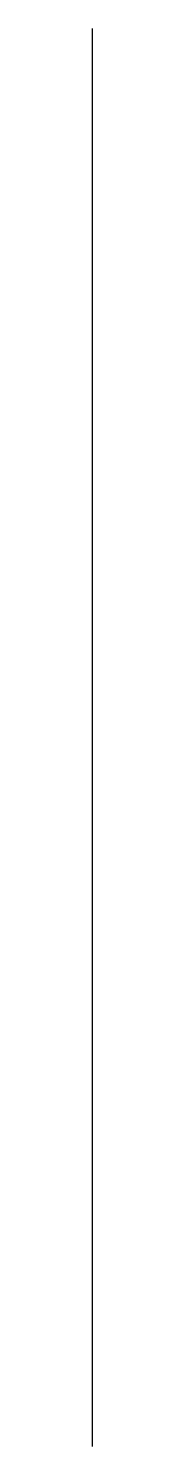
# Model space of a CAD drawing. Extents: x 0 to 0, y -8.8 to 8.8.
import ezdxf

# ---------------------------------------------------------------- set-up
doc = ezdxf.new("R2010")
doc.units = 0
doc.header["$LTSCALE"] = 30
doc.header["$MEASUREMENT"] = 0
doc.layers.add('FIACAOELETRICA', color=1, linetype='CONTINUOUS')

msp = doc.modelspace()

# ---------------------------------------------------------------- linework, layer by layer
at = {"layer": 'FIACAOELETRICA'}
msp.add_line((0, 8.767), (0, -8.767), dxfattribs=at)

doc.saveas('drawing.dxf')
